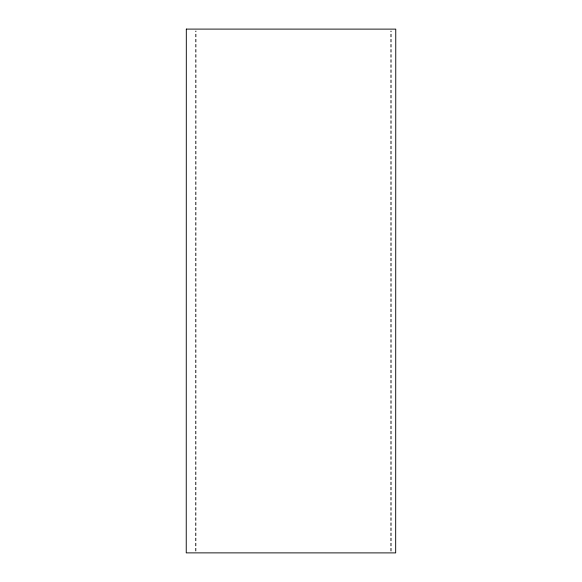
<?xml version="1.0" encoding="UTF-8"?>
<svg xmlns="http://www.w3.org/2000/svg" width="582" height="582" viewBox="0 0 582 582"><rect width="100%" height="100%" fill="white"/><g stroke="black" fill="none" stroke-linecap="round" stroke-linejoin="round"><path stroke-width="0.44" stroke-dasharray="2.91 2.18" d="M195.305 551.067L195.377 30.919M195.981 551.067L196.047 30.919M390.529 551.081L390.602 30.933M391.206 551.081L391.271 30.933"/><path stroke-width="0.87" d="M186.313 29.1L186.24 552.878L395.68 552.9L395.76 29.122L186.327 29.1"/></g></svg>
